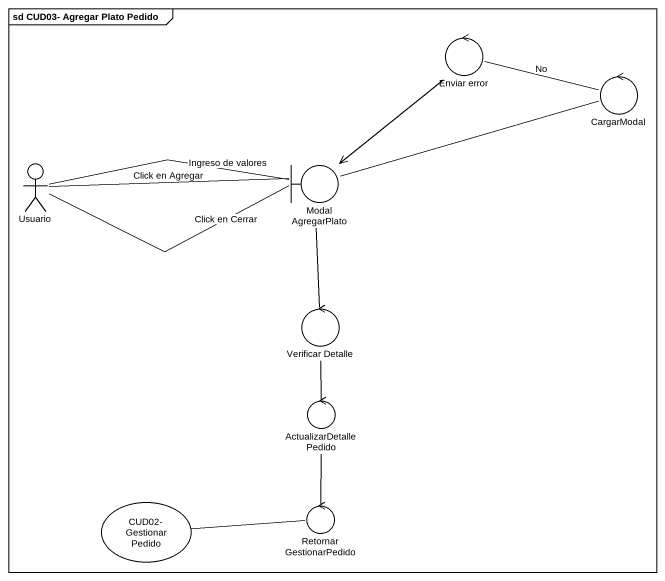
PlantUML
@startuml
mainframe sd CUD03- Agregar Plato Pedido
control "Enviar error" as Enviar_error
control CargarModal
actor Usuario
boundary "Modal AgregarPlato" as Modal_AgregarPlato
control "Verificar Detalle" as Verificar_Detalle
control ActualizarDetallePedido
usecase "CUD02- Gestionar Pedido" as CUD02_Gestionar_Pedido
control RetornarGestionarPedido
Enviar_error --> Modal_AgregarPlato
CargarModal -left- Enviar_error : No
Usuario -right- Modal_AgregarPlato : Ingreso de valores
Usuario -right- Modal_AgregarPlato : Click en Agregar
Usuario -right- Modal_AgregarPlato : Click en Cerrar
Modal_AgregarPlato -right- CargarModal
Modal_AgregarPlato -- Verificar_Detalle
Verificar_Detalle -- ActualizarDetallePedido
ActualizarDetallePedido -- RetornarGestionarPedido
RetornarGestionarPedido -left- CUD02_Gestionar_Pedido
@enduml
